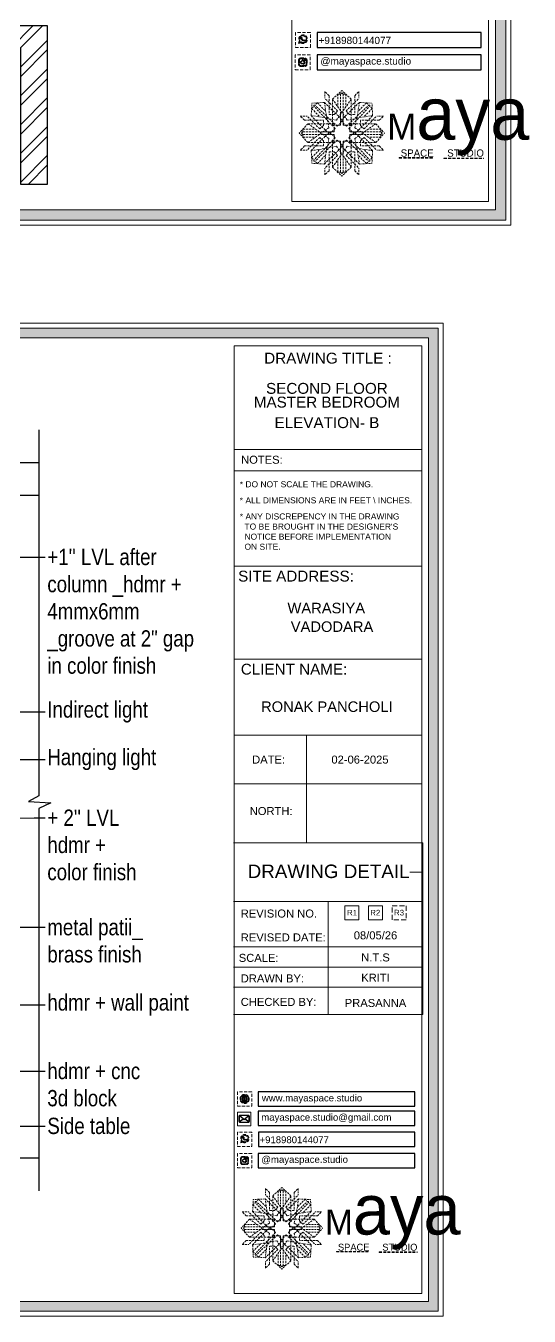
# Model space of a CAD drawing. Header units: millimetres. Extents: x 133760 to 136133, y -184957 to -182282.
# Drawn here: x 134274.4 to 134367.1, y -184706.9 to -184469.4 of the extents above; entities that cross this region are included whole.
import ezdxf
from ezdxf import colors
from ezdxf.entities.mleader import LeaderData, LeaderLine
from ezdxf.enums import TextEntityAlignment as Align
from ezdxf.math import Vec2, Vec3

# ---------------------------------------------------------------- set-up
doc = ezdxf.new("R2010")
doc.units = ezdxf.units.MM
doc.header["$MEASUREMENT"] = 0
doc.linetypes.add('DASHEDX2', pattern=[1.5, 1, -0.5])
doc.layers.add('AR HATCH-7', color=7, linetype='Continuous')
for name, color, linetype, lineweight in [('Dimension', 10, 'DASHEDX2', 20), ('FURNITURE', 32, 'Continuous', 9), ('NAME PLATE', 7, 'Continuous', 25), ('SECTION ( SLAB PLine )', 104, 'Continuous', 30), ('Text', 7, 'Continuous', 15), ('wall', 7, 'Continuous', 30)]:
    doc.layers.add(name, color=color, linetype=linetype, lineweight=lineweight)
doc.styles.add('Arial', font='arial.ttf')
doc.styles.get("Standard").update_dxf_attribs({"font": 'arial.ttf', "height": 6})
doc.styles.add('style4', font='ARIALN.TTF')

# ---------------------------------------------------------------- blocks, each defined once
blk = doc.blocks.new('FSFSF')
at = {"color": 42, "lineweight": 5, "true_color": 0xe0ac11}
for p, q in [((28600.03, 143.51), (28600.03, 140.16)), ((28602.15, 141.41), (28600.03, 143.51)), ((28603.86, 139.69), (28608.58, 144.08)), ((28607.9, 142.22), (28608.58, 142.85)), ((28613.31, 139.69), (28608.58, 144.08)), ((28609.27, 142.22), (28608.59, 142.85)), ((28615.02, 141.41), (28617.14, 143.51)), ((28617.14, 143.51), (28617.14, 140.16)), ((28593.19, 131.45), (28593.54, 137.71)), ((28593.39, 135), (28594.56, 136.12)), ((28599.8, 138.06), (28593.54, 137.71)), ((28595.12, 136.69), (28594.53, 136.69)), ((28594.56, 136.12), (28594.56, 136.71)), ((28605.17, 124.98), (28594.56, 136.12)), ((28596.24, 137.86), (28595.12, 136.69)), ((28606.27, 126.08), (28595.12, 136.69)), ((28596.24, 137.86), (28600.47, 133.65)), ((28601.03, 130), (28599.8, 138.06)), ((28599.8, 138.05), (28608.58, 129.56)), ((28606.47, 133.76), (28600.03, 140.16)), ((28602.15, 141.41), (28602.15, 131.95)), ((28603.86, 126.58), (28603.86, 139.69)), ((28603.86, 139.69), (28608.58, 133.02)), ((28607.9, 142.22), (28606.58, 142.22)), ((28606.58, 142.22), (28606.58, 135.84)), ((28607.9, 142.22), (28607.9, 126.58)), ((28613.31, 139.69), (28608.59, 133.02)), ((28617.37, 138.05), (28608.59, 129.56)), ((28609.27, 142.22), (28609.27, 126.58)), ((28609.27, 142.22), (28610.59, 142.22)), ((28610.59, 142.22), (28610.59, 135.84)), ((28610.7, 133.76), (28617.14, 140.16)), ((28610.9, 126.08), (28622.05, 136.69)), ((28612.02, 124.98), (28622.62, 136.12)), ((28613.31, 126.58), (28613.31, 139.69)), ((28615.02, 141.41), (28615.02, 131.95)), ((28616.14, 130), (28617.37, 138.06)), ((28620.93, 137.86), (28616.7, 133.65)), ((28617.37, 138.06), (28623.63, 137.71)), ((28620.93, 137.86), (28622.05, 136.69)), ((28622.05, 136.69), (28622.64, 136.69)), ((28622.62, 136.12), (28622.62, 136.71)), ((28623.8, 135), (28622.62, 136.12)), ((28624, 131.45), (28623.65, 137.71)), ((28587.73, 131.22), (28591.08, 131.22)), ((28589.84, 129.1), (28587.73, 131.22)), ((28597.49, 124.78), (28591.08, 131.22)), ((28593.19, 131.45), (28601.69, 122.67)), ((28601.25, 130.22), (28593.19, 131.45)), ((28593.39, 135), (28597.6, 130.78)), ((28605.86, 129.18), (28601.03, 130)), ((28602.07, 125.39), (28601.25, 130.22)), ((28604.75, 131.95), (28602.15, 131.95)), ((28606.47, 133.76), (28604.75, 131.95)), ((28605.86, 129.18), (28608.58, 133.02)), ((28607.9, 128.92), (28608.58, 129.56)), ((28611.31, 129.18), (28608.59, 133.02)), ((28609.27, 128.92), (28608.59, 129.56)), ((28610.7, 133.76), (28612.42, 131.95)), ((28611.31, 129.18), (28616.14, 130)), ((28612.42, 131.95), (28615.02, 131.95)), ((28615.12, 125.39), (28615.94, 130.22)), ((28623.99, 131.45), (28615.5, 122.67)), ((28615.94, 130.22), (28624, 131.45)), ((28623.8, 135), (28619.59, 130.78)), ((28619.7, 124.78), (28626.1, 131.22)), ((28629.45, 131.22), (28626.1, 131.22)), ((28627.34, 129.1), (28629.45, 131.22)), ((28591.56, 127.39), (28587.17, 122.66)), ((28589.03, 123.35), (28588.4, 122.67)), ((28589.03, 123.35), (28589.03, 124.67)), ((28589.03, 124.67), (28595.4, 124.67)), ((28589.03, 123.35), (28604.66, 123.35)), ((28589.84, 129.1), (28599.29, 129.1)), ((28604.66, 127.39), (28591.56, 127.39)), ((28591.56, 127.39), (28598.23, 122.67)), ((28597.49, 124.78), (28599.29, 126.5)), ((28602.07, 125.39), (28598.23, 122.67)), ((28599.29, 126.5), (28599.29, 129.1)), ((28602.33, 123.35), (28601.69, 122.67)), ((28602.33, 123.35), (28602.97, 122.67)), ((28605.17, 124.98), (28602.97, 122.67)), ((28603.68, 126.54), (28603.68, 127.39)), ((28604.66, 126.54), (28603.68, 126.54)), ((28604.71, 127.57), (28603.86, 127.57)), ((28607.9, 126.58), (28603.86, 126.58)), ((28604.66, 123.35), (28604.66, 127.39)), ((28604.7, 126.58), (28604.71, 127.57)), ((28606.27, 126.08), (28608.58, 128.27)), ((28607.9, 128.92), (28608.58, 128.27)), ((28609.27, 128.92), (28608.59, 128.27)), ((28610.9, 126.08), (28608.59, 128.27)), ((28609.27, 126.58), (28613.31, 126.58)), ((28612.02, 124.98), (28614.21, 122.67)), ((28612.46, 126.58), (28612.46, 127.57)), ((28612.46, 127.57), (28613.31, 127.57)), ((28612.52, 123.35), (28612.52, 127.39)), ((28612.52, 127.39), (28625.63, 127.39)), ((28612.52, 126.54), (28613.51, 126.54)), ((28628.16, 123.35), (28612.52, 123.35)), ((28613.51, 126.54), (28613.51, 127.39)), ((28614.85, 123.35), (28614.21, 122.67)), ((28614.85, 123.35), (28615.5, 122.67)), ((28615.12, 125.39), (28618.96, 122.67)), ((28627.34, 129.1), (28617.89, 129.1)), ((28617.89, 126.5), (28617.89, 129.1)), ((28619.7, 124.78), (28617.89, 126.5)), ((28625.63, 127.39), (28618.96, 122.67)), ((28628.16, 124.67), (28621.78, 124.67)), ((28625.63, 127.39), (28630.02, 122.66)), ((28628.16, 123.35), (28628.16, 124.67)), ((28628.16, 123.35), (28628.78, 122.67)), ((28591.56, 117.94), (28587.17, 122.66)), ((28589.03, 121.98), (28588.4, 122.65)), ((28589.03, 121.98), (28604.66, 121.98)), ((28589.03, 121.98), (28589.03, 120.66)), ((28589.03, 120.66), (28595.4, 120.66)), ((28597.49, 120.54), (28591.08, 114.11)), ((28591.56, 117.94), (28598.23, 122.65)), ((28604.66, 117.94), (28591.56, 117.94)), ((28593.19, 113.88), (28601.69, 122.65)), ((28605.17, 120.35), (28594.56, 109.2)), ((28606.27, 119.15), (28595.12, 108.54)), ((28597.49, 120.54), (28599.29, 118.83)), ((28602.07, 119.94), (28598.23, 122.65)), ((28599.29, 118.83), (28599.29, 116.23)), ((28602.07, 119.94), (28601.25, 115.1)), ((28602.33, 121.98), (28601.69, 122.65)), ((28602.33, 121.98), (28602.97, 122.65)), ((28605.17, 120.35), (28602.97, 122.65)), ((28604.66, 118.78), (28603.68, 118.78)), ((28603.68, 118.78), (28603.68, 117.94)), ((28607.9, 118.65), (28603.86, 118.65)), ((28603.86, 118.65), (28603.86, 105.54)), ((28604.71, 117.66), (28603.86, 117.66)), ((28604.66, 121.98), (28604.66, 117.94)), ((28604.7, 118.65), (28604.71, 117.66)), ((28606.27, 119.15), (28608.58, 116.96)), ((28607.9, 103.01), (28607.9, 118.65)), ((28607.9, 116.31), (28608.58, 116.96)), ((28610.9, 119.15), (28608.59, 116.96)), ((28609.27, 116.31), (28608.59, 116.96)), ((28609.27, 118.65), (28613.31, 118.65)), ((28609.27, 103.01), (28609.27, 118.65)), ((28610.9, 119.15), (28622.05, 108.54)), ((28612.02, 120.35), (28614.21, 122.65)), ((28612.02, 120.35), (28622.62, 109.2)), ((28612.46, 118.65), (28612.46, 117.66)), ((28612.46, 117.66), (28613.31, 117.66)), ((28612.52, 121.98), (28612.52, 117.94)), ((28628.16, 121.98), (28612.52, 121.98)), ((28612.52, 118.78), (28613.51, 118.78)), ((28612.52, 117.94), (28625.63, 117.94)), ((28613.31, 118.65), (28613.31, 105.54)), ((28613.51, 118.78), (28613.51, 117.94)), ((28614.85, 121.98), (28614.21, 122.65)), ((28614.85, 121.98), (28615.5, 122.65)), ((28615.12, 119.94), (28618.96, 122.65)), ((28615.12, 119.94), (28615.94, 115.1)), ((28623.99, 113.88), (28615.5, 122.65)), ((28619.7, 120.54), (28617.89, 118.83)), ((28617.89, 118.83), (28617.89, 116.23)), ((28625.63, 117.94), (28618.96, 122.65)), ((28619.7, 120.54), (28626.1, 114.11)), ((28628.16, 120.66), (28621.78, 120.66)), ((28625.63, 117.94), (28630.02, 122.66)), ((28628.16, 121.98), (28628.78, 122.65)), ((28628.16, 121.98), (28628.16, 120.66)), ((28589.84, 116.23), (28587.73, 114.11)), ((28587.73, 114.11), (28591.08, 114.11)), ((28589.84, 116.23), (28599.29, 116.23)), ((28601.25, 115.1), (28593.19, 113.87)), ((28593.19, 113.87), (28593.54, 107.62)), ((28593.39, 110.32), (28597.6, 114.55)), ((28593.39, 110.32), (28594.56, 109.2)), ((28596.24, 107.37), (28600.47, 111.58)), ((28599.8, 107.17), (28608.58, 115.67)), ((28601.03, 115.23), (28599.8, 107.17)), ((28606.47, 111.47), (28600.03, 105.07)), ((28605.86, 116.05), (28601.03, 115.23)), ((28602.15, 103.82), (28602.15, 113.27)), ((28604.75, 113.27), (28602.15, 113.27)), ((28603.86, 105.54), (28608.58, 112.21)), ((28606.47, 111.47), (28604.75, 113.27)), ((28605.86, 116.05), (28608.58, 112.21)), ((28607.9, 116.31), (28608.58, 115.67)), ((28609.27, 116.31), (28608.59, 115.67)), ((28611.31, 116.05), (28608.59, 112.21)), ((28617.37, 107.17), (28608.59, 115.67)), ((28613.31, 105.54), (28608.59, 112.21)), ((28610.7, 111.47), (28612.42, 113.27)), ((28610.7, 111.47), (28617.14, 105.07)), ((28611.31, 116.05), (28616.14, 115.23)), ((28612.42, 113.27), (28615.02, 113.27)), ((28615.02, 103.82), (28615.02, 113.27)), ((28615.94, 115.1), (28624, 113.87)), ((28616.14, 115.23), (28617.37, 107.17)), ((28620.93, 107.37), (28616.7, 111.58)), ((28627.34, 116.23), (28617.89, 116.23)), ((28623.8, 110.32), (28619.59, 114.55)), ((28623.8, 110.32), (28622.62, 109.2)), ((28624, 113.87), (28623.65, 107.62)), ((28629.45, 114.11), (28626.1, 114.11)), ((28627.34, 116.23), (28629.45, 114.11)), ((28599.8, 107.17), (28593.54, 107.52)), ((28595.12, 108.54), (28594.53, 108.54)), ((28594.56, 109.2), (28594.56, 108.61)), ((28596.24, 107.37), (28595.12, 108.54)), ((28600.03, 101.71), (28600.03, 105.07)), ((28602.15, 103.82), (28600.03, 101.71)), ((28603.86, 105.54), (28608.58, 101.15)), ((28606.58, 103.01), (28606.58, 109.38)), ((28613.31, 105.54), (28608.58, 101.15)), ((28610.59, 103.01), (28610.59, 109.38)), ((28615.02, 103.82), (28617.14, 101.71)), ((28617.14, 101.71), (28617.14, 105.07)), ((28617.37, 107.17), (28623.63, 107.52)), ((28620.93, 107.37), (28622.05, 108.54)), ((28622.05, 108.54), (28622.64, 108.54)), ((28622.62, 109.2), (28622.62, 108.61)), ((28607.9, 103.01), (28606.58, 103.01)), ((28607.9, 103.01), (28608.58, 102.38)), ((28609.27, 103.01), (28608.59, 102.38)), ((28609.27, 103.01), (28610.59, 103.01))]:
    blk.add_line(p, q, dxfattribs=at)
blk = doc.blocks.new('hgwg')
at = {"layer": 'Dimension', "true_color": 0xd39e00}
h = blk.add_hatch(color=42, dxfattribs=at)
h.dxf.hatch_style = 1
h.paths.add_polyline_path([(27505.71, 45.05), (27494.27, 45.05), (27494.27, 44.9), (27505.71, 44.9)])
h = blk.add_hatch(color=42, dxfattribs=at)
h.dxf.hatch_style = 1
h.paths.add_polyline_path([(27523.3, 44.9), (27509.68, 44.9), (27509.68, 44.75), (27523.3, 44.75)])
at = {"layer": 'Dimension', "color": 42, "true_color": 0xd39e00}
for p, q in [((27494.27, 45.05), (27505.71, 45.05)), ((27494.27, 44.9), (27494.27, 45.05)), ((27494.27, 44.9), (27505.71, 44.9)), ((27505.71, 45.05), (27505.71, 44.9)), ((27509.68, 44.9), (27523.3, 44.9)), ((27509.68, 44.9), (27509.68, 44.75)), ((27509.68, 44.75), (27523.3, 44.75)), ((27523.3, 44.75), (27523.3, 44.9))]:
    blk.add_line(p, q, dxfattribs=at)
at = {"layer": 'Dimension', "color": 42, "true_color": 0xd39e00, "attachment_point": 1}
for s, width, insert, char_height in [('{\\fCinzel|b0|i0|c0|p2;\\H1.5x;M\\fAmsterdam One|b0|i0|c0|p2;\\H2x;aya}', 85.3277, (27490.17, 69.17), 6), ('{\\fCinzel|b0|i0|c0|p0;SPACE     STUDIO}', 66.129, (27494.83, 47.86), 2.5)]:
    blk.add_mtext_dynamic_manual_height_columns(s, width=width, gutter_width=30, heights=[0], dxfattribs=dict(at, insert=insert, char_height=char_height))
blk = doc.blocks.new('QEGW4TG')
at = {"layer": 'Dimension', "true_color": 0x000000}
h = blk.add_hatch(color=18, dxfattribs=at)
h.dxf.hatch_style = 1
h.paths.add_polyline_path([(2.69, 1.93, 0.170513), (2.95, 1.97, 0.190337), (3.11, 2.18, 0.466684), (3.03, 2.29), (2.79, 2.37, 0.273721), (2.69, 2.34, 0.040749), (2.63, 2.27, -0.441282), (2.53, 2.25, -0.11828), (2.06, 2.64, -0.441282), (2.07, 2.74, 0.040749), (2.13, 2.81, 0.290083), (2.14, 2.92), (2.01, 3.18, 0.316231), (1.91, 3.2, 0.190337), (1.73, 3, 0.170513), (1.72, 2.74, 0.252784)], flags=0)
h.paths.add_polyline_path([(1.19, 1.98), (1.03, 1.3, 0.550912), (1.11, 1.23), (1.75, 1.39, 6.344125)])
h.paths.add_polyline_path([(1.81, 1.7), (1.4, 1.6), (1.5, 2.03, -9.071339)], flags=16)
h.paths.add_polyline_path([(2.95, 1.97, -0.203224), (2.64, 1.94, -0.231509), (1.75, 2.69, -0.209023), (1.73, 3, -0.17811), (1.89, 3.19, -0.370089), (2.01, 3.18), (2.17, 2.86, -0.071517), (2.06, 2.73, 0.321676), (2.05, 2.65, 0.126524), (2.55, 2.24, 0.312216), (2.62, 2.26, -0.041087), (2.68, 2.34, -0.290673), (2.79, 2.37), (3.13, 2.26, -0.24764)], flags=0)
h = blk.add_hatch(color=18, dxfattribs=at)
h.dxf.hatch_style = 1
h.paths.add_polyline_path([(2.69, 2.34, 0.040749), (2.63, 2.27, -0.441282), (2.53, 2.25, -0.11828), (2.06, 2.64, -0.441282), (2.07, 2.74, 0.040749), (2.13, 2.81, 0.290083), (2.14, 2.92), (2.01, 3.18, 0.316231), (1.91, 3.2, 0.190337), (1.73, 3, 0.170513), (1.72, 2.74, 0.252784), (2.69, 1.93, 0.170513), (2.95, 1.97, 0.190337), (3.11, 2.18, 0.466684), (3.03, 2.29), (2.79, 2.37, 0.273721)])
for p, q in [((1.19, 1.98), (1.03, 1.3)), ((1.1, 1.23), (1.75, 1.39)), ((1.5, 2.03), (1.4, 1.6)), ((1.4, 1.6), (1.81, 1.7)), ((2.01, 3.18), (2.14, 2.92)), ((3.07, 2.28), (2.8, 2.36))]:
    blk.add_line(p, q)
blk.add_lwpolyline([(0, 0), (4.68, 0), (4.68, 4.68), (0, 4.68)], close=True)
for centre, radius, start, end in [((1.09, 1.29), 0.0598, 164.8483, 282.1458), ((2.39, 2.56), 1.34, 241.4727, 205.6422), ((2.39, 2.56), 1.04, 235.9962, 210.8333), ((2.09, 2.87), 0.39, 159.7007, 198.4072), ((2.96, 3.23), 1.33, 201.4218, 258.1669), ((2.07, 2.87), 0.364, 118.9685, 159.3648), ((1.94, 3.12), 0.0896, 41.8985, 123.1344), ((2.11, 2.68), 0.066, 135.9932, 224.8892), ((1.67, 3.16), 0.586, 312.4617, 321.8728), ((3.12, 3.42), 1.31, 216.5455, 243.5279), ((2.05, 2.87), 0.104, 320.3924, 28.6971), ((2.57, 2.3), 0.066, 234.2482, 323.1441), ((3.11, 1.94), 0.586, 137.2645, 146.6756), ((2.76, 2.27), 0.104, 70.4402, 138.745), ((2.75, 2.31), 0.39, 260.7301, 299.4366), ((2.76, 2.29), 0.364, 299.7725, 340.1688), ((3.03, 2.2), 0.0896, 336.0029, 57.2388)]:
    blk.add_arc(centre, radius, start, end)
blk = doc.blocks.new('ASGERG')
at = {"layer": 'Dimension', "true_color": 0x000000}
h = blk.add_hatch(color=18, dxfattribs=at)
h.dxf.hatch_style = 1
h.paths.add_polyline_path([(0.99, 1.7, 0.402382), (1.83, 1.03), (2.96, 1.03, 0.426145), (3.66, 1.9), (3.66, 2.99, 0.402382), (2.83, 3.67), (1.69, 3.67, 0.426145), (0.99, 2.79)])
h.paths.add_polyline_path([(1.27, 2.85, -0.426145), (1.72, 3.4), (2.85, 3.4, -0.402382), (3.38, 2.97), (3.38, 1.85, -0.426145), (2.94, 1.3), (1.8, 1.3, -0.402382), (1.27, 1.72)], flags=16)
h.paths.add_polyline_path([(3.02, 2.35, -1), (1.64, 2.35, -1)], flags=0)
h.paths.add_polyline_path([(2.74, 2.35, -1), (1.92, 2.35, -1)], flags=0)
h.paths.add_polyline_path([(3.19, 3.02, -1), (2.86, 3.02, -1)], flags=0)
h.paths.add_polyline_path([(1.64, 2.35, 1), (3.02, 2.35, 1)], flags=0)
h = blk.add_hatch(color=18, dxfattribs=at)
h.dxf.hatch_style = 1
h.paths.add_polyline_path([(1.64, 2.35, 1), (3.02, 2.35, 1)])
h.paths.add_polyline_path([(1.92, 2.35, -1), (2.74, 2.35, -1)], flags=16)
h = blk.add_hatch(color=18, dxfattribs=at)
h.dxf.hatch_style = 1
h.paths.add_polyline_path([(3.19, 3.02, 1), (2.86, 3.02, 1)])
for p, q in [((0.99, 2.99), (0.99, 1.7)), ((1.27, 2.97), (1.27, 1.72)), ((1.69, 3.67), (2.96, 3.67)), ((1.69, 1.03), (2.96, 1.03)), ((2.94, 3.4), (1.72, 3.4)), ((2.94, 1.3), (1.72, 1.3)), ((3.38, 2.97), (3.38, 1.72)), ((3.66, 2.99), (3.66, 1.7))]:
    blk.add_line(p, q)
blk.add_lwpolyline([(0, 0), (4.68, 0), (4.68, 4.68), (0, 4.68)], close=True)
for centre, radius in [((2.33, 2.35), 0.694), ((2.33, 2.35), 0.414), ((3.02, 3.02), 0.168)]:
    blk.add_circle(centre, radius)
for centre, radius, start, end in [((1.76, 2.89), 0.778, 94.8631, 172.8127), ((1.76, 1.8), 0.778, 187.1873, 265.1369), ((1.76, 2.91), 0.491, 94.8631, 172.8127), ((1.76, 1.78), 0.491, 187.1873, 265.1369), ((2.9, 2.91), 0.491, 7.1873, 85.1369), ((2.9, 1.78), 0.491, 274.8631, 352.8127), ((2.89, 2.89), 0.778, 7.1873, 85.1369), ((2.89, 1.8), 0.778, 274.8631, 352.8127)]:
    blk.add_arc(centre, radius, start, end)
blk = doc.blocks.new('aggerg')
at = {"layer": 'Dimension', "color": 42, "true_color": 0xd39e00}
blk.add_lwpolyline([(-1.41, 1.41), (1.41, 1.41), (1.41, -1.41), (-1.41, -1.41)], close=True, dxfattribs=at)
at = {"layer": 'NAME PLATE', "lineweight": 0, "insert": (-0.03, 0.62), "char_height": 1.151, "width": 2.2458, "attachment_point": 2, "style": 'Arial'}
blk.add_mtext('R3', dxfattribs=at)
blk = doc.blocks.new('DTGWEGEARG')
at = {"layer": 'Dimension', "true_color": 0x000000}
h = blk.add_hatch(color=18, dxfattribs=at)
h.dxf.hatch_style = 1
h.paths.add_polyline_path([(3.83, 2.34, 1), (0.85, 2.34, 1)])
h.paths.add_polyline_path([(2.51, 1.01, 0.105795), (2.96, 1.58, -0.055205), (3.3, 1.41, -0.169822)], flags=16)
h.paths.add_polyline_path([(2.41, 1.12), (2.41, 1.69, -0.058279), (2.81, 1.63, -0.103353)], flags=16)
h.paths.add_polyline_path([(2.26, 1.13, -0.101741), (1.87, 1.63, -0.057171), (2.26, 1.69)], flags=16)
h.paths.add_polyline_path([(2.17, 1.01, -0.169822), (1.38, 1.41, -0.055205), (1.72, 1.58, 0.105795)], flags=16)
h.paths.add_polyline_path([(3.02, 1.72, 0.081336), (3.13, 2.27), (3.68, 2.27, -0.152069), (3.4, 1.52, 0.05687)], flags=16)
h.paths.add_polyline_path([(2.87, 1.77, 0.061945), (2.41, 1.84), (2.41, 2.27), (2.98, 2.27, -0.081344)], flags=16)
h.paths.add_polyline_path([(2.26, 1.84, 0.060923), (1.8, 1.77, -0.081344), (1.7, 2.27), (2.26, 2.27)], flags=16)
h.paths.add_polyline_path([(1.66, 1.72, 0.05687), (1.28, 1.52, -0.152069), (1, 2.27), (1.55, 2.27, 0.081336)], flags=16)
h.paths.add_polyline_path([(2.41, 2.42), (2.41, 2.83, 0.061945), (2.87, 2.91, -0.080009), (2.98, 2.42)], flags=16)
h.paths.add_polyline_path([(3.13, 2.42, 0.080116), (3.02, 2.96, 0.127778), (2.51, 3.67, -0.36029), (3.68, 2.42)], flags=16)
h.paths.add_polyline_path([(2.26, 2.42), (1.7, 2.42, -0.080009), (1.8, 2.91, 0.060923), (2.26, 2.84)], flags=16)
h.paths.add_polyline_path([(1.55, 2.42), (1, 2.42, -0.150466), (1.28, 3.16, 0.05687), (1.66, 2.96, 0.080116)], flags=16)
h.paths.add_polyline_path([(2.41, 2.98), (2.41, 3.56, -0.103353), (2.81, 3.05, -0.058279)], flags=16)
h.paths.add_polyline_path([(2.26, 2.99, -0.057171), (1.87, 3.05, -0.101741), (2.26, 3.55)], flags=16)
h.paths.add_polyline_path([(1.72, 3.1, -0.055205), (1.38, 3.27, -0.169822), (2.17, 3.67, 0.105795)], flags=16)
blk.add_lwpolyline([(0, 0), (4.68, 0), (4.68, 4.68), (0, 4.68)], close=True)
at = {"layer": 'Dimension', "color": 18, "true_color": 0x000000}
for p, q in [((1, 2.42), (1.55, 2.42)), ((1, 2.27), (1.55, 2.27)), ((1.7, 2.42), (2.26, 2.42)), ((1.7, 2.27), (2.26, 2.27)), ((2.26, 3.55), (2.26, 2.99)), ((2.26, 2.84), (2.26, 2.42)), ((2.26, 2.27), (2.26, 1.84)), ((2.26, 1.69), (2.26, 1.13)), ((2.41, 3.56), (2.41, 2.98)), ((2.41, 2.83), (2.41, 2.42)), ((2.41, 2.42), (2.98, 2.42)), ((2.41, 2.27), (2.98, 2.27)), ((2.41, 2.27), (2.41, 1.84)), ((2.41, 1.69), (2.41, 1.12)), ((3.13, 2.42), (3.68, 2.42)), ((3.13, 2.27), (3.68, 2.27))]:
    blk.add_line(p, q, dxfattribs=at)
blk.add_circle((2.34, 2.34), 1.49, dxfattribs=at)
for centre, radius, start, end in [((2.34, 2.34), 1.34, 142.3819, 176.6093), ((2.34, 2.34), 1.34, 183.0315, 217.6181), ((2.34, 4.74), 1.9, 236.1399, 249.1595), ((2.34, -0.06), 1.9, 110.8405, 123.8601), ((2.34, 2.34), 1.34, 97.3549, 135.9073), ((2.34, 4.74), 1.75, 236.7417, 249.3811), ((2.34, -0.06), 1.75, 110.6189, 123.2583), ((2.34, 2.34), 1.34, 224.0927, 262.6451), ((3.28, 2.34), 1.73, 159.0567, 177.3789), ((3.28, 2.34), 1.73, 182.3435, 200.9433), ((3.28, 2.34), 1.58, 158.8325, 177.1302), ((3.28, 2.34), 1.58, 182.5658, 201.1675), ((3.28, 2.34), 1.73, 129.9301, 154.0867), ((3.28, 2.34), 1.73, 205.9133, 230.0699), ((2.34, 4.74), 1.9, 253.6799, 267.6253), ((2.34, -0.06), 1.9, 92.3747, 106.3201), ((3.28, 2.34), 1.58, 130.1073, 153.3446), ((2.34, 4.74), 1.75, 254.3336, 267.422), ((2.34, -0.06), 1.75, 92.578, 105.6664), ((3.28, 2.34), 1.58, 206.6554, 229.8927), ((1.4, 2.34), 1.58, 26.6554, 50.2584), ((2.34, 4.74), 1.75, 272.3248, 285.6664), ((2.34, 4.74), 1.9, 272.1415, 286.3201), ((2.34, -0.06), 1.9, 73.6799, 87.8585), ((2.34, -0.06), 1.75, 74.3336, 87.6752), ((1.4, 2.34), 1.58, 309.7416, 333.3446), ((2.34, 2.34), 1.34, 3.3907, 82.6451), ((1.4, 2.34), 1.73, 25.9133, 50.0699), ((1.4, 2.34), 1.73, 309.9301, 334.0867), ((2.34, 2.34), 1.34, 277.3549, 315.9073), ((1.4, 2.34), 1.58, 2.8698, 21.1675), ((1.4, 2.34), 1.58, 338.8325, 357.4342), ((2.34, 4.74), 1.75, 290.6189, 303.2583), ((2.34, -0.06), 1.75, 56.7417, 69.3811), ((2.34, 4.74), 1.9, 290.8405, 303.8601), ((1.4, 2.34), 1.73, 2.6211, 20.9433), ((1.4, 2.34), 1.73, 339.0567, 357.6565), ((2.34, -0.06), 1.9, 56.1399, 69.1595), ((2.34, 2.34), 1.34, 322.3819, 356.9685)]:
    blk.add_arc(centre, radius, start, end, dxfattribs=at)

msp = doc.modelspace()

# ---------------------------------------------------------------- hatches: boundary and pattern name
at = {"layer": 'AR HATCH-7', "lineweight": 0, "true_color": 0x939598, "transparency": 33554687}
h = msp.add_hatch(dxfattribs=at)
h.set_pattern_fill('ANSI32', color=252, scale=10, angle=180)
h.set_pattern_definition([(225, (268133.125, -368233.7922), (2.65165043, -2.65165043), []), (225, (268131.3572, -368233.7922), (2.65165043, -2.65165043), [])])
h.paths.add_polyline_path([(134273.45, -184498.54), (134278.45, -184498.54), (134278.45, -184469.42), (134118.91, -184469.42), (134118.86, -184498.56), (134123.86, -184498.53), (134123.94, -184473.42), (134222.93, -184473.42), (134222.93, -184473.42), (134273.46, -184473.42), (134273.45, -184493.51)])
at = {"layer": 'Dimension', "true_color": 0xd39e00, "transparency": 33554687}
h = msp.add_hatch(color=42, dxfattribs=at)
h.paths.add_polyline_path([(134093.24, -184315.45), (134093.24, -184505.18), (134362.79, -184505.18), (134362.79, -184315.45)])
h.paths.add_polyline_path([(134095.13, -184317.34), (134360.89, -184317.34), (134360.89, -184503.29), (134095.13, -184503.29)], flags=16)
h = msp.add_hatch(color=42, dxfattribs=at)
h.paths.add_polyline_path([(134093.19, -184525.03), (134093.19, -184706.03), (134350.35, -184706.03), (134350.35, -184525.03)])
h.paths.add_polyline_path([(134095, -184526.83), (134348.55, -184526.83), (134348.55, -184704.23), (134095, -184704.23)], flags=16)
at = {"layer": 'Dimension', "true_color": 0x000000, "transparency": 33554687}
h = msp.add_hatch(color=18, dxfattribs=at)
h.dxf.hatch_style = 1
h.paths.add_polyline_path([(134315.39, -184671.26, 0.414214), (134315.59, -184671.07), (134315.59, -184670.11, 0.414214), (134315.39, -184669.92), (134313.87, -184669.92, 0.414214), (134313.68, -184670.11), (134313.68, -184671.07, 0.414214), (134313.87, -184671.26)])
h.paths.add_polyline_path([(134314.77, -184670.68), (134315.48, -184671.15, -0.198912), (134315.39, -184671.19), (134313.87, -184671.19, -0.198912), (134313.79, -184671.15), (134314.49, -184670.68), (134314.63, -184670.82)], flags=16)
h.paths.add_polyline_path([(134314.63, -184670.72), (134313.86, -184669.99, -0.028783), (134313.87, -184669.99), (134315.39, -184669.99, -0.028783), (134315.41, -184669.99)], flags=16)
h.paths.add_polyline_path([(134314.83, -184670.63), (134315.48, -184670.03, -0.202482), (134315.51, -184670.11), (134315.51, -184671.07, -0.043076), (134315.51, -184671.09)], flags=16)
h.paths.add_polyline_path([(134314.44, -184670.63), (134313.75, -184671.09, -0.043076), (134313.75, -184671.07), (134313.75, -184670.11, -0.202482), (134313.79, -184670.03)], flags=16)

# ---------------------------------------------------------------- linework, layer by layer
at = {"color": 18, "true_color": 0x000000, "transparency": 33554687}
for points in [[(134328.1, -184473.37), (134358.29, -184473.37), (134358.29, -184470.61), (134328.1, -184470.61)], [(134328.08, -184477.48), (134358.29, -184477.48), (134358.29, -184474.72), (134328.08, -184474.72)], [(134317.24, -184668.26), (134346.06, -184668.26), (134346.06, -184665.63), (134317.24, -184665.63)], [(134317.24, -184671.85), (134346.06, -184671.85), (134346.06, -184669.22), (134317.24, -184669.22)], [(134317.26, -184675.69), (134346.06, -184675.69), (134346.06, -184673.05), (134317.26, -184673.05)], [(134317.24, -184679.61), (134346.06, -184679.61), (134346.06, -184676.98), (134317.24, -184676.98)]]:
    msp.add_lwpolyline(points, close=True, dxfattribs=at)
at = {"layer": 'Dimension', "color": 42, "linetype": 'Continuous', "true_color": 0xd39e00, "transparency": 33554687}
for p, q in [((134347.33, -184547.41), (134312.77, -184547.41)), ((134347.33, -184551.3), (134312.77, -184551.3)), ((134347.33, -184568.86), (134312.77, -184568.86)), ((134347.33, -184585.99), (134312.77, -184585.99)), ((134347.33, -184599.95), (134312.77, -184599.95)), ((134326.14, -184599.95), (134326.14, -184619.79)), ((134347.33, -184608.93), (134312.77, -184608.93)), ((134347.53, -184619.79), (134312.66, -184619.79)), ((134347.53, -184619.79), (134347.53, -184651.37)), ((134345.13, -184625.2), (134347.53, -184625.2)), ((134312.66, -184630.61), (134347.53, -184630.61)), ((134330.1, -184651.37), (134330.1, -184630.61)), ((134347.53, -184638.92), (134312.66, -184638.92)), ((134347.53, -184642.66), (134312.66, -184642.66)), ((134347.53, -184646.39), (134312.66, -184646.39)), ((134312.66, -184651.37), (134347.53, -184651.37))]:
    msp.add_line(p, q, dxfattribs=at)
at = {"layer": 'Dimension', "color": 18, "linetype": 'Continuous', "true_color": 0x000000, "transparency": 33554687}
for p, q in [((134313.68, -184670.11), (134313.68, -184671.07)), ((134313.75, -184670.11), (134313.75, -184671.07)), ((134313.75, -184671.09), (134314.44, -184670.63)), ((134313.79, -184670.03), (134314.44, -184670.63)), ((134313.86, -184669.99), (134314.63, -184670.72)), ((134313.87, -184669.92), (134315.39, -184669.92)), ((134313.87, -184669.99), (134315.39, -184669.99)), ((134314.63, -184670.72), (134315.41, -184669.99)), ((134314.83, -184670.63), (134315.48, -184670.03)), ((134315.51, -184671.09), (134314.83, -184670.63)), ((134315.51, -184670.11), (134315.51, -184671.07)), ((134315.59, -184670.11), (134315.59, -184671.07)), ((134313.79, -184671.15), (134314.49, -184670.68)), ((134313.87, -184671.19), (134315.39, -184671.19)), ((134313.87, -184671.26), (134315.39, -184671.26)), ((134314.49, -184670.68), (134314.63, -184670.82)), ((134314.63, -184670.82), (134314.77, -184670.68)), ((134315.48, -184671.15), (134314.77, -184670.68))]:
    msp.add_line(p, q, dxfattribs=at)
at = {"layer": 'Dimension', "color": 42, "linetype": 'Continuous', "true_color": 0xd39e00, "transparency": 33554687}
for points in [[(134092.29, -184314.5), (134363.73, -184314.5), (134363.73, -184506.12), (134092.29, -184506.12)], [(134093.24, -184315.45), (134362.79, -184315.45), (134362.79, -184505.18), (134093.24, -184505.18)], [(134095.13, -184317.34), (134360.89, -184317.34), (134360.89, -184503.29), (134095.13, -184503.29)], [(134323.39, -184501.73), (134323.39, -184318.9), (134359.61, -184318.9), (134359.61, -184501.73)], [(134092.29, -184524.12), (134351.25, -184524.12), (134351.25, -184706.94), (134092.29, -184706.94)], [(134093.19, -184525.03), (134350.35, -184525.03), (134350.35, -184706.03), (134093.19, -184706.03)], [(134095, -184526.83), (134348.55, -184526.83), (134348.55, -184704.23), (134095, -184704.23)], [(134312.77, -184702.74), (134312.77, -184528.32), (134347.33, -184528.32), (134347.33, -184702.74)], [(134333.19, -184631.42), (134335.73, -184631.42), (134335.73, -184633.96), (134333.19, -184633.96)], [(134337.54, -184631.42), (134340.09, -184631.42), (134340.09, -184633.96), (134337.54, -184633.96)]]:
    msp.add_lwpolyline(points, close=True, dxfattribs=at)
at = {"layer": 'Dimension', "linetype": 'Continuous', "transparency": 33554687}
msp.add_lwpolyline([(134313.38, -184671.87), (134315.88, -184671.87), (134315.88, -184669.37), (134313.38, -184669.37)], close=True, dxfattribs=at)
at = {"layer": 'Dimension', "color": 18, "true_color": 0x000000, "transparency": 33554687}
for centre, radius, start, end in [((134313.87, -184670.11), 0.192, 90, 180), ((134313.87, -184670.11), 0.12, 134.2135, 180), ((134313.87, -184670.11), 0.12, 90, 96.5948), ((134315.39, -184670.11), 0.192, 0, 90), ((134315.39, -184670.11), 0.12, 83.4052, 90), ((134315.39, -184670.11), 0.12, 0, 45.7865), ((134313.87, -184671.07), 0.192, 180, 270), ((134313.87, -184671.07), 0.12, 180, 189.8662), ((134313.87, -184671.07), 0.12, 225, 270), ((134315.39, -184671.07), 0.192, 270, 0), ((134315.39, -184671.07), 0.12, 270, 315), ((134315.39, -184671.07), 0.12, 350.1338, 0)]:
    msp.add_arc(centre, radius, start, end, dxfattribs=at)
at = {"layer": 'FURNITURE', "color": 252, "lineweight": 25, "true_color": 0x939598, "transparency": 33554687}
msp.add_lwpolyline([(134276.83, -184543.79), (134276.83, -184611.15), (134274.9, -184612.21), (134279.02, -184612.46), (134276.83, -184613.48), (134276.83, -184683.88)], dxfattribs=at)
at = {"layer": 'SECTION ( SLAB PLine )', "color": 1}
for p, q in [((134106.32, -184549.79), (134276.83, -184549.79)), ((134106.32, -184555.79), (134276.83, -184555.79)), ((134106.32, -184677.79), (134276.83, -184677.79))]:
    msp.add_line(p, q, dxfattribs=at)
at = {"layer": 'wall', "lineweight": 30}
msp.add_lwpolyline([(134123.86, -184498.53), (134123.94, -184473.42), (134273.45, -184473.42), (134273.45, -184498.54), (134278.45, -184498.54), (134278.45, -184469.42), (134118.91, -184469.42), (134118.86, -184498.56)], close=True, dxfattribs=at)

# ---------------------------------------------------------------- block references
at = {"layer": 'Dimension', "color": 42, "true_color": 0xd39e00, "transparency": 33554687}
for name, p, xscale, yscale, zscale in [('QEGW4TG', (134324.06, -184473.37), 0.5901048714953336, 0.5901048714953336, 0.5901048714953336), ('ASGERG', (134324.05, -184477.48), 0.5901048714953336, 0.5901048714953336, 0.5901048714953336), ('FSFSF', (123829.8, -184534.18), 0.3671215037944584, 0.3671215037944584, 0.3671215037944584), ('hgwg', (119612.95, -184517.79), 0.5357555524882127, 0.5357555524882127, 0.5357555524882127), ('QEGW4TG', (134313.41, -184675.69), 0.5629789934223014, 0.5629789934223014, 0.5629789934223014), ('ASGERG', (134313.39, -184679.61), 0.5629789934223014, 0.5629789934223014, 0.5629789934223014), ('FSFSF', (124301.54, -184733.7), 0.35024570149057, 0.35024570149057, 0.35024570149057), ('hgwg', (120278.53, -184718.06), 0.5111279981402561, 0.5111279981402561, 0.5111279981402561)]:
    msp.add_blockref(name, p, dxfattribs=dict(at, xscale=xscale, yscale=yscale, zscale=zscale))
at = {"layer": 'Dimension', "transparency": 33554687, "xscale": 0.5629789934223014, "yscale": 0.5629789934223014, "zscale": 0.5629789934223014}
msp.add_blockref('DTGWEGEARG', (134313.39, -184668.26), dxfattribs=at)
at = {"layer": 'NAME PLATE', "transparency": 33554687, "xscale": 0.9023989143448655, "yscale": 0.9023989143448655, "zscale": 0.9023989143448655}
msp.add_blockref('aggerg', (134343.18, -184632.69), dxfattribs=at)

# ---------------------------------------------------------------- texts
at = {"color": 18, "true_color": 0x000000, "transparency": 33554687, "attachment_point": 1}
for s, width, gutter_width, insert, char_height in [('+918980144077', 21.5564, 4.62, (134328.32, -184471.42), 1.3195), ('@mayaspace.studio', 5.5279, 4.62, (134328.66, -184475.22), 1.3195), ('www.mayaspace.studio', 8.4534, 7.07, (134317.89, -184666.14), 1.2588), ('mayaspace.studio@gmail.com', 5.2738, 4.41, (134317.79, -184669.69), 1.2588), ('+918980144077', 20.5655, 4.41, (134317.47, -184673.83), 1.2588), ('@mayaspace.studio', 5.2738, 4.41, (134317.79, -184677.45), 1.2588)]:
    msp.add_mtext_dynamic_manual_height_columns(s, width=width, gutter_width=gutter_width, heights=[0], dxfattribs=dict(at, insert=insert, char_height=char_height))
at = {"layer": 'NAME PLATE', "transparency": 33554687, "style": 'Arial'}
for s, height, p in [('DRAWING TITLE : ', 2.0047, (134330.46, -184531.58)), ('SECOND FLOOR', 2.0047, (134329.87, -184537.14)), ('MASTER BEDROOM', 2.0047, (134329.87, -184539.67)), ('ELEVATION- B', 2.0047, (134329.88, -184543.45)), ('NOTES:', 1.473, (134317.9, -184550.01)), ('SITE ADDRESS:', 2.0047, (134324.18, -184571.7)), (' WARASIYA  ', 1.9379, (134330.13, -184577.55, -0.09)), ('VADODARA', 1.938, (134330.81, -184580.97, -0.09)), ('CLIENT NAME:', 2.0047, (134323.82, -184588.83)), ('RONAK PANCHOLI    ', 1.9379, (134331.36, -184595.7, -0.09)), ('DATE:', 1.473, (134319.13, -184605.21)), ('02-06-2025', 1.473, (134335.96, -184605.21)), ('NORTH:', 1.473, (134319.6, -184614.68)), ('DRAWING DETAIL', 2.4784, (134330.18, -184626.28)), ('REVISION NO.', 1.4729, (134321.03, -184633.55)), ('REVISED DATE: ', 1.4729, (134322.12, -184637.94)), ('SCALE:', 1.473, (134317.3, -184641.71)), ('DRAWN BY:', 1.473, (134319.83, -184645.49)), ('KRITI', 1.473, (134338.82, -184645.35)), ('CHECKED BY:', 1.4729, (134320.98, -184649.82)), ('PRASANNA', 1.473, (134338.82, -184650.01))]:
    msp.add_text(s, height=height, dxfattribs=at).set_placement(p, align=Align.CENTER)
for s, p in [('R1', (134333.58, -184633.17)), ('R2', (134337.84, -184633.17))]:
    msp.add_text(s, height=1.038, dxfattribs=at).set_placement(p)
at = {"layer": 'NAME PLATE', "transparency": 33554687, "char_height": 1.114, "width": 43.0406, "attachment_point": 1, "style": 'Arial'}
for s, insert in [('* DO NOT SCALE THE DRAWING.', (134313.83, -184553.23)), ('* ALL DIMENSIONS ARE IN FEET \\\\ INCHES.', (134313.83, -184556.19)), ("* ANY DISCREPENCY IN THE DRAWING \\P  TO BE BROUGHT IN THE DESIGNER'S\\P  NOTICE BEFORE IMPLEMENTATION \\P  ON SITE.", (134313.83, -184559.16))]:
    msp.add_mtext(s, dxfattribs=dict(at, insert=insert))
at = {"layer": 'NAME PLATE', "lineweight": 0, "transparency": 33554687, "char_height": 1.473, "attachment_point": 2, "style": 'Arial'}
for s, insert, width in [('08/05/26', (134338.82, -184636.09), 12.7647), ('N.T.S', (134338.82, -184640.16), 2.8748)]:
    msp.add_mtext(s, dxfattribs=dict(at, insert=insert, width=width))

# ---------------------------------------------------------------- leaders
at = {"layer": 'Text', "color": 1, "lineweight": 0, "ltscale": 20}
ml = msp.add_multileader_mtext('Standard', dxfattribs=at)
ml.set_content('+1\'\' LVL after \\Pcolumn _hdmr + \\P4mmx6mm \\P_groove at 2" gap \\Pin color finish ', color=1, style='style4')
ml.set_leader_properties()
ml.build(insert=Vec2(0, 0))
ml.multileader.update_dxf_attribs({"dogleg_length": 2.02, "arrow_head_size": 2})
ctx = ml.context
ctx.base_point, ctx.char_height, ctx.arrow_head_size, ctx.landing_gap_size, ctx.plane_origin = Vec3(134277.99, -184567.2), 3, 2, 0.4, Vec3(134217.84, -184567.2)
notes = []
notes.append((ctx, [(0, (1, 1, 0), (134276.96, -184567.2), (1, 0), 1.02, [(0, [(134249.59, -184567.2)], 0, [])])]))
ctx.mtext.insert = Vec3(134278.39, -184565.67)
ml = msp.add_multileader_mtext('Standard', dxfattribs=at)
ml.set_content('Indirect light', color=1, style='style4')
ml.set_leader_properties()
ml.build(insert=Vec2(0, 0))
ml.multileader.update_dxf_attribs({"dogleg_length": 2.02, "arrow_head_size": 2})
ctx = ml.context
ctx.base_point, ctx.char_height, ctx.arrow_head_size, ctx.landing_gap_size, ctx.plane_origin = Vec3(134277.99, -184595.7), 3, 2, 0.4, Vec3(134217.84, -184595.7)
notes.append((ctx, [(0, (1, 1, 0), (134276.96, -184595.7), (1, 0), 1.02, [(0, [(134253.28, -184595.7)], 0, [])])]))
ctx.mtext.insert = Vec3(134278.39, -184593.75)
ml = msp.add_multileader_mtext('Standard', dxfattribs=at)
ml.set_content('Hanging light', color=1, style='style4')
ml.set_leader_properties()
ml.build(insert=Vec2(0, 0))
ml.multileader.update_dxf_attribs({"dogleg_length": 2.02, "arrow_head_size": 2})
ctx = ml.context
ctx.base_point, ctx.char_height, ctx.arrow_head_size, ctx.landing_gap_size, ctx.plane_origin = Vec3(134277.99, -184604.45), 3, 2, 0.4, Vec3(134217.84, -184604.45)
notes.append((ctx, [(0, (1, 1, 0), (134276.96, -184604.45), (1, 0), 1.02, [(0, [(134139.28, -184604.45)], 0, [])])]))
ctx.mtext.insert = Vec3(134278.39, -184602.51)
ml = msp.add_multileader_mtext('Standard', dxfattribs=at)
ml.set_content("+ 2'' LVL \\Phdmr +\\Pcolor finish", color=1, style='style4')
ml.set_leader_properties()
ml.build(insert=Vec2(0, 0))
ml.multileader.update_dxf_attribs({"dogleg_length": 2.02, "arrow_head_size": 2})
ctx = ml.context
ctx.base_point, ctx.char_height, ctx.arrow_head_size, ctx.landing_gap_size, ctx.plane_origin = Vec3(134277.99, -184615.19), 3, 2, 0.4, Vec3(134210.95, -184615.19)
notes.append((ctx, [(0, (1, 1, 0), (134275.96, -184615.19), (1, 0), 2.02, [(0, [(134245.25, -184615.38)], 0, [])])]))
ctx.mtext.insert = Vec3(134278.39, -184613.67)
ml = msp.add_multileader_mtext('Standard', dxfattribs=at)
ml.set_content('metal patii_\\Pbrass finish', color=1, style='style4')
ml.set_leader_properties()
ml.build(insert=Vec2(0, 0))
ml.multileader.update_dxf_attribs({"dogleg_length": 2.02, "arrow_head_size": 2})
ctx = ml.context
ctx.base_point, ctx.char_height, ctx.arrow_head_size, ctx.landing_gap_size, ctx.plane_origin = Vec3(134277.99, -184635.34), 3, 2, 0.4, Vec3(134217.84, -184635.34)
notes.append((ctx, [(0, (1, 1, 0), (134276.96, -184635.34), (1, 0), 1.02, [(0, [(134249.74, -184635.34)], 0, [])])]))
ctx.mtext.insert = Vec3(134278.39, -184633.82)
ml = msp.add_multileader_mtext('Standard', dxfattribs=at)
ml.set_content('hdmr + wall paint', color=1, style='style4')
ml.set_leader_properties()
ml.build(insert=Vec2(0, 0))
ml.multileader.update_dxf_attribs({"dogleg_length": 2.02, "arrow_head_size": 2})
ctx = ml.context
ctx.base_point, ctx.char_height, ctx.arrow_head_size, ctx.landing_gap_size, ctx.plane_origin = Vec3(134277.99, -184649.6), 3, 2, 0.4, Vec3(134217.84, -184649.6)
notes.append((ctx, [(0, (1, 1, 0), (134276.96, -184649.6), (1, 0), 1.02, [(0, [(134239.89, -184649.6)], 0, [])])]))
ctx.mtext.insert = Vec3(134278.39, -184647.68)
ml = msp.add_multileader_mtext('Standard', dxfattribs=at)
ml.set_content('hdmr + cnc \\P3d block', color=1, style='style4')
ml.set_leader_properties()
ml.build(insert=Vec2(0, 0))
ml.multileader.update_dxf_attribs({"dogleg_length": 2.02, "arrow_head_size": 2})
ctx = ml.context
ctx.base_point, ctx.char_height, ctx.arrow_head_size, ctx.landing_gap_size, ctx.plane_origin = Vec3(134277.99, -184661.83), 3, 2, 0.4, Vec3(134217.84, -184661.83)
notes.append((ctx, [(0, (1, 1, 0), (134276.96, -184661.83), (1, 0), 1.02, [(0, [(134147.34, -184661.83)], 0, [])])]))
ctx.mtext.insert, ctx.mtext.width = Vec3(134278.39, -184660.3), 19.2543
ml = msp.add_multileader_mtext('Standard', dxfattribs=at)
ml.set_content('Side table', color=1, style='style4')
ml.set_leader_properties()
ml.build(insert=Vec2(0, 0))
ml.multileader.update_dxf_attribs({"dogleg_length": 2.02, "arrow_head_size": 2})
ctx = ml.context
ctx.base_point, ctx.char_height, ctx.arrow_head_size, ctx.landing_gap_size, ctx.plane_origin = Vec3(134277.99, -184671.93), 3, 2, 0.4, Vec3(134217.84, -184671.93)
notes.append((ctx, [(0, (1, 1, 0), (134276.96, -184671.93), (1, 0), 1.02, [(0, [(134255.89, -184671.93)], 0, [])])]))
ctx.mtext.insert = Vec3(134278.39, -184670.4)
for ctx, leaders in notes:
    for number, flags, end, landing, length, lines in leaders:
        leader = LeaderData()
        leader.index, (leader.has_last_leader_line, leader.has_dogleg_vector, leader.attachment_direction) = number, flags
        leader.last_leader_point, leader.dogleg_vector, leader.dogleg_length = Vec3(end), Vec3(landing), length
        for number, points, colour, breaks in lines:
            line = LeaderLine()
            line.index, line.vertices, line.color, line.breaks = number, Vec3.list(points), colors.encode_raw_color(colour), breaks
            leader.lines.append(line)
        ctx.leaders.append(leader)

doc.saveas('drawing.dxf')
